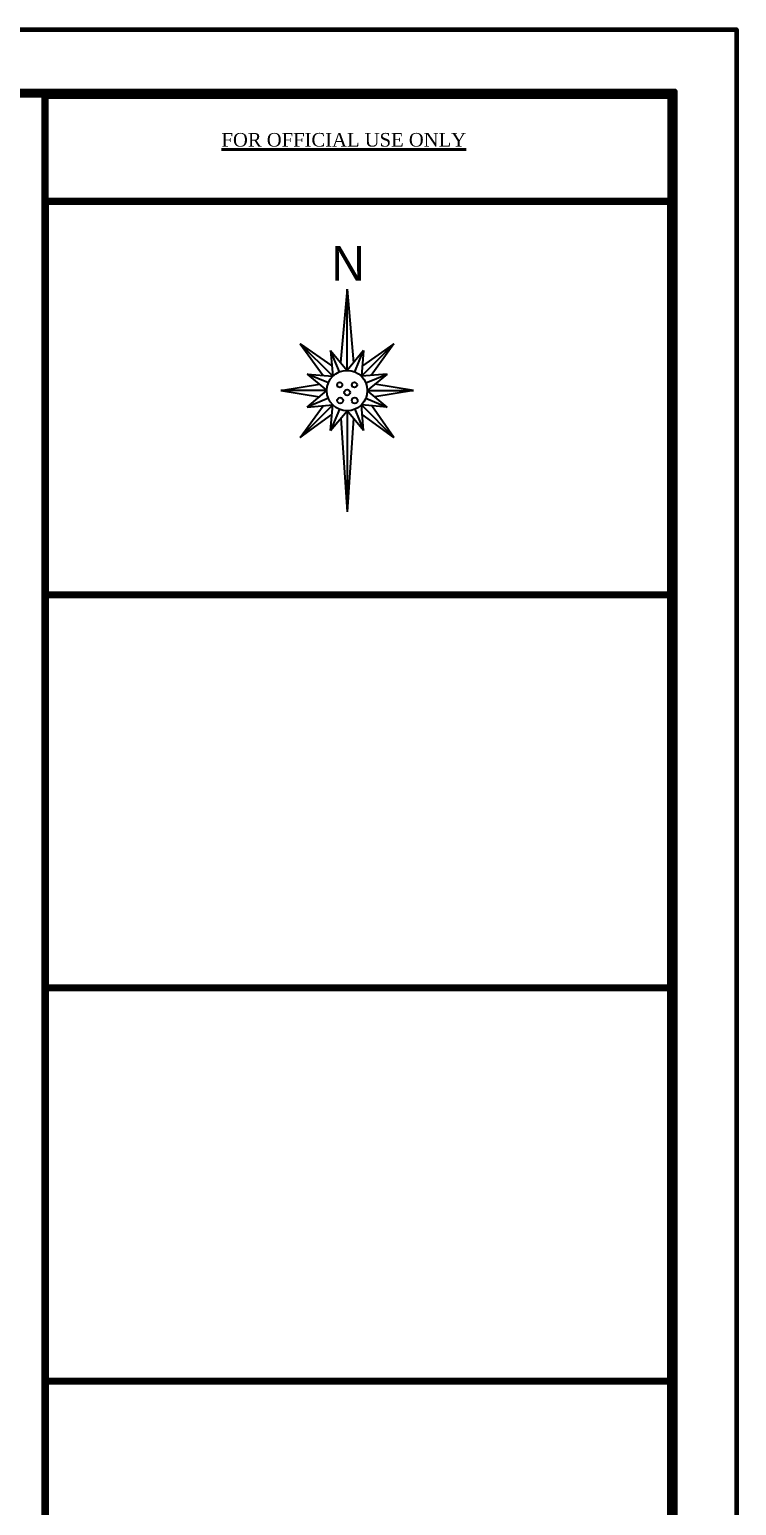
# Model space of a CAD drawing. Header units: inches. Extents: x 897 to 49934, y -34925 to -18564.
# Drawn here: x 26502 to 27020, y -24429 to -23348 of the extents above; entities that cross this region are included whole.
import ezdxf

# ---------------------------------------------------------------- set-up
doc = ezdxf.new("R2010")
doc.units = ezdxf.units.IN
doc.header["$LTSCALE"] = 35
doc.header["$MEASUREMENT"] = 0
for name, color, linetype, lineweight in [('SES- Door&Window', 21, 'Continuous', 15), ('SES-DIMENSION', 142, 'Continuous', 13), ('SES-SHEETS', 7, 'Continuous', 60), ('SES-TitleText', 7, 'Continuous', 40)]:
    doc.layers.add(name, color=color, linetype=linetype, lineweight=lineweight)
doc.styles.add('SES-7 INCH', font='times.ttf', dxfattribs={"height": 7})
doc.styles.get("Standard").update_dxf_attribs({"font": 'arial.ttf'})

# ---------------------------------------------------------------- blocks, each defined once
blk = doc.blocks.new('s1')
at = {"layer": 'SES-DIMENSION', "lineweight": 25}
for p, q in [((17085, -13078.7), (17080.1, -13132.4)), ((17085, -13078.7), (17089.6, -13132.8)), ((17085, -13138.3), (17085, -13078.7)), ((17050.7, -13118.8), (17073.9, -13134.9)), ((17050.7, -13118.8), (17067.5, -13142)), ((17074.6, -13142.6), (17050.7, -13118.8)), ((17095.5, -13142.6), (17119.3, -13118.8)), ((17119.3, -13118.8), (17096.2, -13134.9)), ((17119.3, -13118.8), (17102.6, -13142)), ((17072.9, -13123.8), (17085, -13138.3)), ((17072.9, -13123.8), (17074.6, -13142.6)), ((17079.4, -13139.4), (17072.9, -13123.8)), ((17097.1, -13123.8), (17085, -13138.3)), ((17090.7, -13139.4), (17097.1, -13123.8)), ((17097.1, -13123.8), (17095.5, -13142.6)), ((17071.4, -13147.4), (17055.8, -13141)), ((17055.8, -13141), (17070.2, -13153.1)), ((17055.8, -13141), (17074.6, -13142.6)), ((17114.3, -13141), (17095.5, -13142.6)), ((17098.7, -13147.4), (17114.3, -13141)), ((17114.3, -13141), (17099.8, -13153.1)), ((17036.5, -13153.1), (17064.8, -13148.5)), ((17070.2, -13153.1), (17036.5, -13153.1)), ((17036.5, -13153.1), (17064.8, -13157.7)), ((17055.8, -13165.2), (17070.2, -13153.1)), ((17099.8, -13153.1), (17133.6, -13153.1)), ((17114.3, -13165.2), (17099.8, -13153.1)), ((17133.6, -13153.1), (17105.3, -13148.5)), ((17133.6, -13153.1), (17105.3, -13157.7)), ((17074.6, -13163.5), (17050.7, -13187.4)), ((17050.7, -13187.4), (17067.5, -13164.2)), ((17071.4, -13158.7), (17055.8, -13165.2)), ((17055.8, -13165.2), (17074.6, -13163.5)), ((17072.9, -13182.3), (17074.6, -13163.5)), ((17097.1, -13182.3), (17095.5, -13163.5)), ((17095.5, -13163.5), (17119.3, -13187.4)), ((17114.3, -13165.2), (17095.5, -13163.5)), ((17098.7, -13158.7), (17114.3, -13165.2)), ((17119.3, -13187.4), (17103.2, -13164.2)), ((17050.7, -13187.4), (17073.9, -13170.6)), ((17079.4, -13166.7), (17072.9, -13182.3)), ((17072.9, -13182.3), (17085, -13167.9)), ((17080.4, -13173.4), (17085, -13241.9)), ((17097.1, -13182.3), (17085, -13167.9)), ((17085, -13167.9), (17085, -13241.9)), ((17089.7, -13173.4), (17085, -13241.9)), ((17090.7, -13166.7), (17097.1, -13182.3)), ((17119.3, -13187.4), (17096.1, -13170.6))]:
    blk.add_line(p, q, dxfattribs=at)
for centre, radius in [((17085, -13153.1), 14.8), ((17079.6, -13148.9), 1.87), ((17085.1, -13154.5), 2.15), ((17090.4, -13148.9), 1.87), ((17079.9, -13160.4), 2.15), ((17090.6, -13160.4), 2.15)]:
    blk.add_circle(centre, radius, dxfattribs=at)
at = {"layer": 'SES-SHEETS'}
for p, q in [((16863.9, -13014.6), (17322.2, -13014.6)), ((16863.9, -13590.6), (17322.2, -13590.6)), ((16863.9, -13878.6), (17322.2, -13878.6))]:
    blk.add_line(p, q, dxfattribs=at)
at = {"layer": 'SES-SHEETS', "color": 8}
blk.add_lwpolyline([(14202.2, -12888.6), (17370.2, -12888.6), (17370.2, -15126.6), (14202.2, -15126.6)], close=True, dxfattribs=at)
at = {"layer": 'SES-SHEETS'}
for points in [[(14295.2, -12933.6), (17325.2, -12933.6), (17325.2, -15081.6), (14295.2, -15081.6)], [(14296.2, -12934.6), (17324.2, -12934.6), (17324.2, -15080.6), (14296.2, -15080.6)], [(14297.2, -12935.6), (17323.2, -12935.6), (17323.2, -15079.6), (14297.2, -15079.6)], [(14298.2, -12936.6), (17322.2, -12936.6), (17322.2, -15078.6), (14298.2, -15078.6)], [(16864.9, -12937.6), (17321.2, -12937.6), (17321.2, -13013.6), (16864.9, -13013.6)], [(16864.9, -13301.6), (17321.2, -13301.6), (17321.2, -13015.6), (16864.9, -13015.6)], [(16864.9, -13589.6), (17321.2, -13589.6), (17321.2, -13303.6), (16864.9, -13303.6)], [(16864.9, -13877.6), (17321.2, -13877.6), (17321.2, -13591.6), (16864.9, -13591.6)], [(16864.9, -14165.6), (17321.2, -14165.6), (17321.2, -13879.6), (16864.9, -13879.6)]]:
    blk.add_lwpolyline(points, close=True, dxfattribs=at)
at = {"layer": 'SES-DIMENSION', "lineweight": 25, "insert": (17073.5, -13047.2), "char_height": 25.312, "width": 25.202, "attachment_point": 1}
blk.add_mtext('{\\Fgothice|c0;N}', dxfattribs=at)
at = {"layer": 'SES-TitleText', "insert": (16993, -12964.4), "char_height": 10, "width": 189, "attachment_point": 1, "style": 'SES-7 INCH'}
blk.add_mtext('{\\LFOR OFFICIAL USE ONLY}', dxfattribs=at)

msp = doc.modelspace()

# ---------------------------------------------------------------- linework, layer by layer
at = {"layer": 'SES-SHEETS'}
for p, q in [((26512.68, -25538.4), (26512.68, -23396.4)), ((26513.68, -25538.4), (26513.68, -23396.4))]:
    msp.add_line(p, q, dxfattribs=at)

# ---------------------------------------------------------------- block references
at = {"layer": 'SES- Door&Window'}
msp.add_blockref('s1', (9649.81, -10459.76), dxfattribs=at)

doc.saveas('drawing.dxf')
